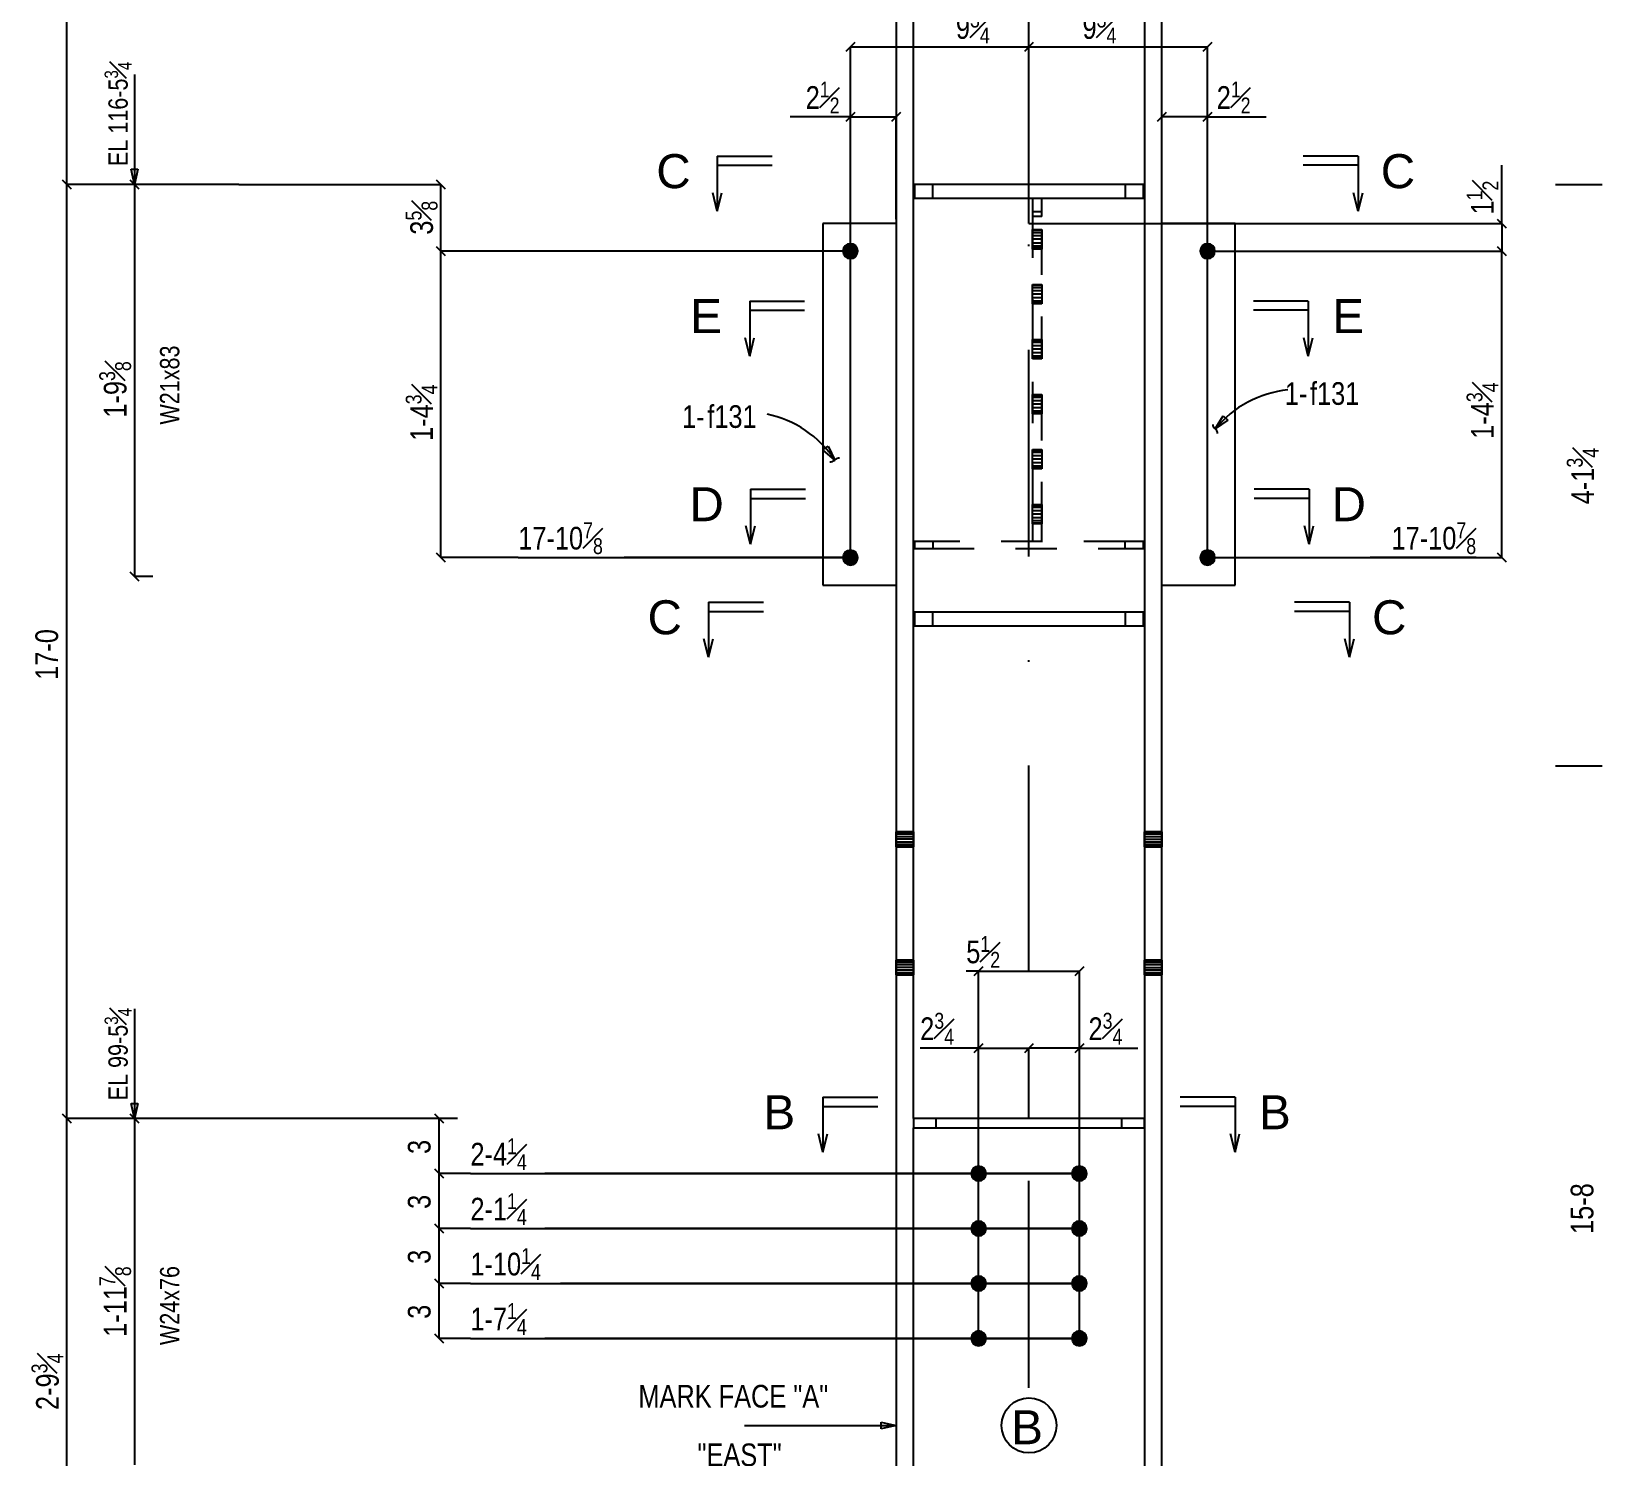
# Model space of a CAD drawing. Extents: x -282 to 52, y -129 to 139.
# Drawn here: x -211.5 to -126.1, y -30.7 to 47.1 of the extents above; entities that cross this region are included whole.
import ezdxf

# ---------------------------------------------------------------- set-up
doc = ezdxf.new("R2010")
doc.units = 0
doc.header["$LTSCALE"] = 112.931405
doc.header["$MEASUREMENT"] = 0
doc.linetypes.add('SDS2_5', pattern=[0.04, 0.02, -0.02])
doc.linetypes.add('SDS2_6', pattern=[0.2, 0.1, -0.05, 0, -0.05])
doc.layers.get('0').update_dxf_attribs({"linetype": 'CONTINUOUS'})
for name, color, linetype in [('OUTLINE', 7, 'CONTINUOUS'), ('SYSTEM_ANNOTATION', 7, 'CONTINUOUS'), ('USER_ANNOTATION', 7, 'CONTINUOUS')]:
    doc.layers.add(name, color=color, linetype=linetype)
doc.styles.add('ARIAL', font='arial.ttf', dxfattribs={"height": 0.2})
doc.styles.add('ARIAL_1', font='arial.ttf', dxfattribs={"width": 0.8, "height": 0.2})

msp = doc.modelspace()

# ---------------------------------------------------------------- hatches: boundary and pattern name
for points in [[(-166.75, 35.51), (-166.905, 35.479), (-167.037, 35.391), (-167.125, 35.259), (-167.156, 35.104), (-167.125, 34.949), (-167.037, 34.817), (-166.905, 34.729), (-166.75, 34.698), (-166.595, 34.729), (-166.463, 34.817), (-166.375, 34.949), (-166.344, 35.104), (-166.375, 35.259), (-166.463, 35.391), (-166.595, 35.479), (-166.75, 35.51)], [(-147.25, 35.51), (-147.405, 35.479), (-147.537, 35.391), (-147.625, 35.259), (-147.656, 35.104), (-147.625, 34.949), (-147.537, 34.817), (-147.405, 34.729), (-147.25, 34.698), (-147.095, 34.729), (-146.963, 34.817), (-146.875, 34.949), (-146.844, 35.104), (-146.875, 35.259), (-146.963, 35.391), (-147.095, 35.479), (-147.25, 35.51)], [(-166.75, 18.783), (-166.905, 18.752), (-167.037, 18.664), (-167.125, 18.532), (-167.156, 18.377), (-167.125, 18.221), (-167.037, 18.089), (-166.905, 18.001), (-166.75, 17.97), (-166.595, 18.001), (-166.463, 18.089), (-166.375, 18.221), (-166.344, 18.377), (-166.375, 18.532), (-166.463, 18.664), (-166.595, 18.752), (-166.75, 18.783)], [(-147.25, 18.783), (-147.405, 18.752), (-147.537, 18.664), (-147.625, 18.532), (-147.656, 18.377), (-147.625, 18.221), (-147.537, 18.089), (-147.405, 18.001), (-147.25, 17.97), (-147.095, 18.001), (-146.963, 18.089), (-146.875, 18.221), (-146.844, 18.377), (-146.875, 18.532), (-146.963, 18.664), (-147.095, 18.752), (-147.25, 18.783)], [(-160.156, -15.25), (-160.125, -15.405), (-160.037, -15.537), (-159.905, -15.625), (-159.75, -15.656), (-159.595, -15.625), (-159.463, -15.537), (-159.375, -15.405), (-159.344, -15.25), (-159.375, -15.095), (-159.463, -14.963), (-159.595, -14.875), (-159.75, -14.844), (-159.905, -14.875), (-160.037, -14.963), (-160.125, -15.095), (-160.156, -15.25)], [(-154.656, -15.25), (-154.625, -15.405), (-154.537, -15.537), (-154.405, -15.625), (-154.25, -15.656), (-154.095, -15.625), (-153.963, -15.537), (-153.875, -15.405), (-153.844, -15.25), (-153.875, -15.095), (-153.963, -14.963), (-154.095, -14.875), (-154.25, -14.844), (-154.405, -14.875), (-154.537, -14.963), (-154.625, -15.095), (-154.656, -15.25)], [(-160.156, -18.25), (-160.125, -18.405), (-160.037, -18.537), (-159.905, -18.625), (-159.75, -18.656), (-159.595, -18.625), (-159.463, -18.537), (-159.375, -18.405), (-159.344, -18.25), (-159.375, -18.095), (-159.463, -17.963), (-159.595, -17.875), (-159.75, -17.844), (-159.905, -17.875), (-160.037, -17.963), (-160.125, -18.095), (-160.156, -18.25)], [(-154.656, -18.25), (-154.625, -18.405), (-154.537, -18.537), (-154.405, -18.625), (-154.25, -18.656), (-154.095, -18.625), (-153.963, -18.537), (-153.875, -18.405), (-153.844, -18.25), (-153.875, -18.095), (-153.963, -17.963), (-154.095, -17.875), (-154.25, -17.844), (-154.405, -17.875), (-154.537, -17.963), (-154.625, -18.095), (-154.656, -18.25)], [(-160.156, -21.25), (-160.125, -21.405), (-160.037, -21.537), (-159.905, -21.625), (-159.75, -21.656), (-159.595, -21.625), (-159.463, -21.537), (-159.375, -21.405), (-159.344, -21.25), (-159.375, -21.095), (-159.463, -20.963), (-159.595, -20.875), (-159.75, -20.844), (-159.905, -20.875), (-160.037, -20.963), (-160.125, -21.095), (-160.156, -21.25)], [(-154.656, -21.25), (-154.625, -21.405), (-154.537, -21.537), (-154.405, -21.625), (-154.25, -21.656), (-154.095, -21.625), (-153.963, -21.537), (-153.875, -21.405), (-153.844, -21.25), (-153.875, -21.095), (-153.963, -20.963), (-154.095, -20.875), (-154.25, -20.844), (-154.405, -20.875), (-154.537, -20.963), (-154.625, -21.095), (-154.656, -21.25)], [(-160.156, -24.25), (-160.125, -24.405), (-160.037, -24.537), (-159.905, -24.625), (-159.75, -24.656), (-159.595, -24.625), (-159.463, -24.537), (-159.375, -24.405), (-159.344, -24.25), (-159.375, -24.095), (-159.463, -23.963), (-159.595, -23.875), (-159.75, -23.844), (-159.905, -23.875), (-160.037, -23.963), (-160.125, -24.095), (-160.156, -24.25)], [(-154.656, -24.25), (-154.625, -24.405), (-154.537, -24.537), (-154.405, -24.625), (-154.25, -24.656), (-154.095, -24.625), (-153.963, -24.537), (-153.875, -24.405), (-153.844, -24.25), (-153.875, -24.095), (-153.963, -23.963), (-154.095, -23.875), (-154.25, -23.844), (-154.405, -23.875), (-154.537, -23.963), (-154.625, -24.095), (-154.656, -24.25)]]:
    msp.add_hatch(color=3).paths.add_polyline_path(points, flags=16)

# ---------------------------------------------------------------- linework, layer by layer
at = {"layer": 'OUTLINE', "color": 2, "linetype": 'CONTINUOUS'}
for p, q in [((-164.25, 98.125), (-164.25, -36.685)), ((-163.31, -12.25), (-163.31, 98.125)), ((-150.69, 98.125), (-150.69, -37.5)), ((-149.75, -36.685), (-149.75, 98.125)), ((-163.25, 38.75), (-163.25, 38)), ((-150.75, 38.75), (-163.25, 38.75)), ((-150.75, 38), (-150.75, 38.75)), ((-163.25, 38), (-150.75, 38)), ((-164.25, 36.604), (-168.25, 36.604)), ((-168.25, 36.604), (-168.25, 16.877)), ((-145.75, 36.604), (-149.75, 36.604)), ((-145.75, 16.877), (-145.75, 36.604)), ((-168.25, 16.877), (-164.25, 16.877)), ((-149.75, 16.877), (-145.75, 16.877)), ((-163.25, 15.4), (-163.25, 14.65)), ((-150.75, 15.4), (-163.25, 15.4)), ((-150.75, 14.65), (-150.75, 15.4)), ((-163.25, 14.65), (-150.75, 14.65)), ((-164.25, 3.406), (-164.255, 3.406)), ((-164.255, 2.594), (-164.25, 2.594)), ((-163.305, 3.406), (-163.31, 3.406)), ((-163.31, 2.594), (-163.305, 2.594)), ((-150.69, 3.406), (-150.695, 3.406)), ((-150.695, 2.594), (-150.69, 2.594)), ((-149.745, 3.406), (-149.75, 3.406)), ((-149.75, 2.594), (-149.745, 2.594)), ((-164.25, -3.594), (-164.255, -3.594)), ((-163.305, -3.594), (-163.31, -3.594)), ((-150.69, -3.594), (-150.695, -3.594)), ((-149.745, -3.594), (-149.75, -3.594)), ((-164.255, -4.406), (-164.25, -4.406)), ((-163.31, -4.406), (-163.305, -4.406)), ((-150.695, -4.406), (-150.69, -4.406)), ((-149.75, -4.406), (-149.745, -4.406)), ((-163.31, -12.25), (-163.31, -12.75)), ((-150.691, -12.25), (-163.31, -12.25)), ((-163.31, -12.75), (-150.691, -12.75)), ((-163.31, -37.5), (-163.31, -12.75)), ((-150.691, -12.75), (-150.691, -12.25))]:
    msp.add_line(p, q, dxfattribs=at)
at = {"layer": 'OUTLINE', "color": 1, "linetype": 'SDS2_5'}
for p, q in [((-162.25, 38), (-162.25, 38.75)), ((-151.75, 38.75), (-151.75, 38)), ((-156.803, 38), (-156.803, 37)), ((-156.303, 37), (-156.303, 38)), ((-156.303, 37.25), (-156.803, 37.25)), ((-156.303, 37), (-156.803, 37)), ((-156.803, 37), (-156.803, 20.25)), ((-156.303, 20.25), (-156.303, 37)), ((-156.808, 36.281), (-156.803, 36.281)), ((-156.808, 36.241), (-156.808, 36.281)), ((-156.808, 36.241), (-156.803, 36.241)), ((-156.808, 36.126), (-156.808, 36.241)), ((-156.808, 36.126), (-156.803, 36.126)), ((-156.808, 35.953), (-156.808, 36.126)), ((-156.808, 35.953), (-156.803, 35.953)), ((-156.808, 35.75), (-156.808, 35.953)), ((-156.803, 36.281), (-156.303, 36.281)), ((-156.803, 36.241), (-156.303, 36.241)), ((-156.803, 36.126), (-156.303, 36.126)), ((-156.803, 35.953), (-156.303, 35.953)), ((-156.303, 36.281), (-156.298, 36.281)), ((-156.303, 36.241), (-156.298, 36.241)), ((-156.303, 36.126), (-156.298, 36.126)), ((-156.303, 35.953), (-156.298, 35.953)), ((-156.298, 36.281), (-156.298, 36.241)), ((-156.298, 36.241), (-156.298, 36.126)), ((-156.298, 36.126), (-156.298, 35.953)), ((-156.298, 35.953), (-156.298, 35.75)), ((-156.803, 35.75), (-156.808, 35.75)), ((-156.808, 35.547), (-156.808, 35.75)), ((-156.803, 35.547), (-156.808, 35.547)), ((-156.808, 35.374), (-156.808, 35.547)), ((-156.803, 35.374), (-156.808, 35.374)), ((-156.808, 35.259), (-156.808, 35.374)), ((-156.803, 35.259), (-156.808, 35.259)), ((-156.808, 35.219), (-156.808, 35.259)), ((-156.803, 35.219), (-156.808, 35.219)), ((-156.303, 35.75), (-156.803, 35.75)), ((-156.303, 35.547), (-156.803, 35.547)), ((-156.303, 35.374), (-156.803, 35.374)), ((-156.303, 35.259), (-156.803, 35.259)), ((-156.303, 35.219), (-156.803, 35.219)), ((-156.298, 35.75), (-156.303, 35.75)), ((-156.298, 35.547), (-156.303, 35.547)), ((-156.298, 35.374), (-156.303, 35.374)), ((-156.298, 35.259), (-156.303, 35.259)), ((-156.298, 35.219), (-156.303, 35.219)), ((-156.298, 35.75), (-156.298, 35.547)), ((-156.298, 35.547), (-156.298, 35.374)), ((-156.298, 35.374), (-156.298, 35.259)), ((-156.298, 35.259), (-156.298, 35.219)), ((-156.808, 33.281), (-156.803, 33.281)), ((-156.808, 33.241), (-156.808, 33.281)), ((-156.808, 33.241), (-156.803, 33.241)), ((-156.808, 33.126), (-156.808, 33.241)), ((-156.808, 33.126), (-156.803, 33.126)), ((-156.808, 32.953), (-156.808, 33.126)), ((-156.808, 32.953), (-156.803, 32.953)), ((-156.808, 32.75), (-156.808, 32.953)), ((-156.803, 32.75), (-156.808, 32.75)), ((-156.808, 32.547), (-156.808, 32.75)), ((-156.803, 32.547), (-156.808, 32.547)), ((-156.808, 32.374), (-156.808, 32.547)), ((-156.803, 33.281), (-156.303, 33.281)), ((-156.803, 33.241), (-156.303, 33.241)), ((-156.803, 33.126), (-156.303, 33.126)), ((-156.803, 32.953), (-156.303, 32.953)), ((-156.303, 32.75), (-156.803, 32.75)), ((-156.303, 32.547), (-156.803, 32.547)), ((-156.303, 33.281), (-156.298, 33.281)), ((-156.303, 33.241), (-156.298, 33.241)), ((-156.303, 33.126), (-156.298, 33.126)), ((-156.303, 32.953), (-156.298, 32.953)), ((-156.298, 32.75), (-156.303, 32.75)), ((-156.298, 32.547), (-156.303, 32.547)), ((-156.298, 33.281), (-156.298, 33.241)), ((-156.298, 33.241), (-156.298, 33.126)), ((-156.298, 33.126), (-156.298, 32.953)), ((-156.298, 32.953), (-156.298, 32.75)), ((-156.298, 32.75), (-156.298, 32.547)), ((-156.298, 32.547), (-156.298, 32.374)), ((-156.803, 32.374), (-156.808, 32.374)), ((-156.808, 32.259), (-156.808, 32.374)), ((-156.803, 32.259), (-156.808, 32.259)), ((-156.808, 32.219), (-156.808, 32.259)), ((-156.803, 32.219), (-156.808, 32.219)), ((-156.303, 32.374), (-156.803, 32.374)), ((-156.303, 32.259), (-156.803, 32.259)), ((-156.303, 32.219), (-156.803, 32.219)), ((-156.298, 32.374), (-156.303, 32.374)), ((-156.298, 32.259), (-156.303, 32.259)), ((-156.298, 32.219), (-156.303, 32.219)), ((-156.298, 32.374), (-156.298, 32.259)), ((-156.298, 32.259), (-156.298, 32.219)), ((-156.808, 30.281), (-156.803, 30.281)), ((-156.808, 30.241), (-156.808, 30.281)), ((-156.808, 30.241), (-156.803, 30.241)), ((-156.808, 30.126), (-156.808, 30.241)), ((-156.808, 30.126), (-156.803, 30.126)), ((-156.808, 29.953), (-156.808, 30.126)), ((-156.808, 29.953), (-156.803, 29.953)), ((-156.808, 29.75), (-156.808, 29.953)), ((-156.803, 30.281), (-156.303, 30.281)), ((-156.803, 30.241), (-156.303, 30.241)), ((-156.803, 30.126), (-156.303, 30.126)), ((-156.803, 29.953), (-156.303, 29.953)), ((-156.303, 30.281), (-156.298, 30.281)), ((-156.303, 30.241), (-156.298, 30.241)), ((-156.303, 30.126), (-156.298, 30.126)), ((-156.303, 29.953), (-156.298, 29.953)), ((-156.298, 30.281), (-156.298, 30.241)), ((-156.298, 30.241), (-156.298, 30.126)), ((-156.298, 30.126), (-156.298, 29.953)), ((-156.298, 29.953), (-156.298, 29.75)), ((-156.803, 29.75), (-156.808, 29.75)), ((-156.808, 29.547), (-156.808, 29.75)), ((-156.803, 29.547), (-156.808, 29.547)), ((-156.808, 29.374), (-156.808, 29.547)), ((-156.803, 29.374), (-156.808, 29.374)), ((-156.808, 29.259), (-156.808, 29.374)), ((-156.803, 29.259), (-156.808, 29.259)), ((-156.808, 29.219), (-156.808, 29.259)), ((-156.803, 29.219), (-156.808, 29.219)), ((-156.303, 29.75), (-156.803, 29.75)), ((-156.303, 29.547), (-156.803, 29.547)), ((-156.303, 29.374), (-156.803, 29.374)), ((-156.303, 29.259), (-156.803, 29.259)), ((-156.303, 29.219), (-156.803, 29.219)), ((-156.298, 29.75), (-156.303, 29.75)), ((-156.298, 29.547), (-156.303, 29.547)), ((-156.298, 29.374), (-156.303, 29.374)), ((-156.298, 29.259), (-156.303, 29.259)), ((-156.298, 29.219), (-156.303, 29.219)), ((-156.298, 29.75), (-156.298, 29.547)), ((-156.298, 29.547), (-156.298, 29.374)), ((-156.298, 29.374), (-156.298, 29.259)), ((-156.298, 29.259), (-156.298, 29.219)), ((-156.808, 27.281), (-156.803, 27.281)), ((-156.808, 27.241), (-156.808, 27.281)), ((-156.808, 27.241), (-156.803, 27.241)), ((-156.808, 27.126), (-156.808, 27.241)), ((-156.808, 27.126), (-156.803, 27.126)), ((-156.808, 26.953), (-156.808, 27.126)), ((-156.808, 26.953), (-156.803, 26.953)), ((-156.808, 26.75), (-156.808, 26.953)), ((-156.803, 26.75), (-156.808, 26.75)), ((-156.808, 26.547), (-156.808, 26.75)), ((-156.803, 26.547), (-156.808, 26.547)), ((-156.808, 26.374), (-156.808, 26.547)), ((-156.803, 27.281), (-156.303, 27.281)), ((-156.803, 27.241), (-156.303, 27.241)), ((-156.803, 27.126), (-156.303, 27.126)), ((-156.803, 26.953), (-156.303, 26.953)), ((-156.303, 26.75), (-156.803, 26.75)), ((-156.303, 26.547), (-156.803, 26.547)), ((-156.303, 27.281), (-156.298, 27.281)), ((-156.303, 27.241), (-156.298, 27.241)), ((-156.303, 27.126), (-156.298, 27.126)), ((-156.303, 26.953), (-156.298, 26.953)), ((-156.298, 26.75), (-156.303, 26.75)), ((-156.298, 26.547), (-156.303, 26.547)), ((-156.298, 27.281), (-156.298, 27.241)), ((-156.298, 27.241), (-156.298, 27.126)), ((-156.298, 27.126), (-156.298, 26.953)), ((-156.298, 26.953), (-156.298, 26.75)), ((-156.298, 26.75), (-156.298, 26.547)), ((-156.298, 26.547), (-156.298, 26.374)), ((-156.803, 26.374), (-156.808, 26.374)), ((-156.808, 26.259), (-156.808, 26.374)), ((-156.803, 26.259), (-156.808, 26.259)), ((-156.808, 26.219), (-156.808, 26.259)), ((-156.803, 26.219), (-156.808, 26.219)), ((-156.303, 26.374), (-156.803, 26.374)), ((-156.303, 26.259), (-156.803, 26.259)), ((-156.303, 26.219), (-156.803, 26.219)), ((-156.298, 26.374), (-156.303, 26.374)), ((-156.298, 26.259), (-156.303, 26.259)), ((-156.298, 26.219), (-156.303, 26.219)), ((-156.298, 26.374), (-156.298, 26.259)), ((-156.298, 26.259), (-156.298, 26.219)), ((-156.808, 24.281), (-156.803, 24.281)), ((-156.808, 24.241), (-156.808, 24.281)), ((-156.808, 24.241), (-156.803, 24.241)), ((-156.808, 24.126), (-156.808, 24.241)), ((-156.808, 24.126), (-156.803, 24.126)), ((-156.808, 23.953), (-156.808, 24.126)), ((-156.808, 23.953), (-156.803, 23.953)), ((-156.808, 23.75), (-156.808, 23.953)), ((-156.803, 24.281), (-156.303, 24.281)), ((-156.803, 24.241), (-156.303, 24.241)), ((-156.803, 24.126), (-156.303, 24.126)), ((-156.803, 23.953), (-156.303, 23.953)), ((-156.303, 24.281), (-156.298, 24.281)), ((-156.303, 24.241), (-156.298, 24.241)), ((-156.303, 24.126), (-156.298, 24.126)), ((-156.303, 23.953), (-156.298, 23.953)), ((-156.298, 24.281), (-156.298, 24.241)), ((-156.298, 24.241), (-156.298, 24.126)), ((-156.298, 24.126), (-156.298, 23.953)), ((-156.298, 23.953), (-156.298, 23.75)), ((-156.803, 23.75), (-156.808, 23.75)), ((-156.808, 23.547), (-156.808, 23.75)), ((-156.803, 23.547), (-156.808, 23.547)), ((-156.808, 23.374), (-156.808, 23.547)), ((-156.803, 23.374), (-156.808, 23.374)), ((-156.808, 23.259), (-156.808, 23.374)), ((-156.803, 23.259), (-156.808, 23.259)), ((-156.808, 23.219), (-156.808, 23.259)), ((-156.803, 23.219), (-156.808, 23.219)), ((-156.303, 23.75), (-156.803, 23.75)), ((-156.303, 23.547), (-156.803, 23.547)), ((-156.303, 23.374), (-156.803, 23.374)), ((-156.303, 23.259), (-156.803, 23.259)), ((-156.303, 23.219), (-156.803, 23.219)), ((-156.298, 23.75), (-156.303, 23.75)), ((-156.298, 23.547), (-156.303, 23.547)), ((-156.298, 23.374), (-156.303, 23.374)), ((-156.298, 23.259), (-156.303, 23.259)), ((-156.298, 23.219), (-156.303, 23.219)), ((-156.298, 23.75), (-156.298, 23.547)), ((-156.298, 23.547), (-156.298, 23.374)), ((-156.298, 23.374), (-156.298, 23.259)), ((-156.298, 23.259), (-156.298, 23.219)), ((-156.808, 21.281), (-156.803, 21.281)), ((-156.808, 21.241), (-156.808, 21.281)), ((-156.808, 21.241), (-156.803, 21.241)), ((-156.808, 21.126), (-156.808, 21.241)), ((-156.808, 21.126), (-156.803, 21.126)), ((-156.808, 20.953), (-156.808, 21.126)), ((-156.808, 20.953), (-156.803, 20.953)), ((-156.808, 20.75), (-156.808, 20.953)), ((-156.803, 20.75), (-156.808, 20.75)), ((-156.808, 20.547), (-156.808, 20.75)), ((-156.803, 20.547), (-156.808, 20.547)), ((-156.808, 20.374), (-156.808, 20.547)), ((-156.803, 21.281), (-156.303, 21.281)), ((-156.803, 21.241), (-156.303, 21.241)), ((-156.803, 21.126), (-156.303, 21.126)), ((-156.803, 20.953), (-156.303, 20.953)), ((-156.303, 20.75), (-156.803, 20.75)), ((-156.303, 20.547), (-156.803, 20.547)), ((-156.303, 21.281), (-156.298, 21.281)), ((-156.303, 21.241), (-156.298, 21.241)), ((-156.303, 21.126), (-156.298, 21.126)), ((-156.303, 20.953), (-156.298, 20.953)), ((-156.298, 20.75), (-156.303, 20.75)), ((-156.298, 20.547), (-156.303, 20.547)), ((-156.298, 21.281), (-156.298, 21.241)), ((-156.298, 21.241), (-156.298, 21.126)), ((-156.298, 21.126), (-156.298, 20.953)), ((-156.298, 20.953), (-156.298, 20.75)), ((-156.298, 20.75), (-156.298, 20.547)), ((-156.298, 20.547), (-156.298, 20.374)), ((-156.803, 20.374), (-156.808, 20.374)), ((-156.808, 20.259), (-156.808, 20.374)), ((-156.803, 20.259), (-156.808, 20.259)), ((-156.808, 20.219), (-156.808, 20.259)), ((-156.803, 20.219), (-156.808, 20.219)), ((-156.303, 20.374), (-156.803, 20.374)), ((-156.303, 20.259), (-156.803, 20.259)), ((-156.803, 20.25), (-156.303, 20.25)), ((-156.803, 20.25), (-156.803, 19.25)), ((-156.303, 20.219), (-156.803, 20.219)), ((-156.298, 20.374), (-156.303, 20.374)), ((-156.298, 20.259), (-156.303, 20.259)), ((-156.303, 19.25), (-156.303, 20.25)), ((-156.298, 20.219), (-156.303, 20.219)), ((-156.298, 20.374), (-156.298, 20.259)), ((-156.298, 20.259), (-156.298, 20.219)), ((-162.25, 19.25), (-163.25, 19.25)), ((-163.25, 19.25), (-163.25, 18.875)), ((-163.25, 18.875), (-162.25, 18.875)), ((-151.75, 19.25), (-162.25, 19.25)), ((-162.25, 19.25), (-162.25, 18.875)), ((-162.25, 18.875), (-151.75, 18.875)), ((-151.75, 18.875), (-151.75, 19.25)), ((-150.75, 19.25), (-151.75, 19.25)), ((-151.75, 18.875), (-150.75, 18.875)), ((-150.75, 18.875), (-150.75, 19.25)), ((-162.25, 14.65), (-162.25, 15.4)), ((-151.75, 15.4), (-151.75, 14.65)), ((-164.255, 3.375), (-164.255, 3.406)), ((-164.255, 3.287), (-164.255, 3.375)), ((-164.255, 3.375), (-164.25, 3.375)), ((-164.255, 3.155), (-164.255, 3.287)), ((-164.255, 3.287), (-164.25, 3.287)), ((-164.255, 3), (-164.255, 3.155)), ((-164.255, 3.155), (-164.25, 3.155)), ((-164.25, 3), (-164.255, 3)), ((-164.255, 2.845), (-164.255, 3)), ((-164.255, 2.713), (-164.255, 2.845)), ((-164.25, 2.845), (-164.255, 2.845)), ((-164.255, 2.625), (-164.255, 2.713)), ((-164.25, 2.713), (-164.255, 2.713)), ((-164.255, 2.594), (-164.255, 2.625)), ((-164.25, 2.625), (-164.255, 2.625)), ((-163.31, 3.406), (-164.25, 3.406)), ((-164.25, 3.375), (-163.31, 3.375)), ((-164.25, 3.287), (-163.31, 3.287)), ((-164.25, 3.155), (-163.31, 3.155)), ((-163.31, 3), (-164.25, 3)), ((-163.31, 2.845), (-164.25, 2.845)), ((-163.31, 2.713), (-164.25, 2.713)), ((-163.31, 2.625), (-164.25, 2.625)), ((-164.25, 2.594), (-163.31, 2.594)), ((-163.31, 3.375), (-163.305, 3.375)), ((-163.31, 3.287), (-163.305, 3.287)), ((-163.31, 3.155), (-163.305, 3.155)), ((-163.305, 3), (-163.31, 3)), ((-163.305, 2.845), (-163.31, 2.845)), ((-163.305, 2.713), (-163.31, 2.713)), ((-163.305, 2.625), (-163.31, 2.625)), ((-163.305, 3.406), (-163.305, 3.375)), ((-163.305, 3.375), (-163.305, 3.287)), ((-163.305, 3.287), (-163.305, 3.155)), ((-163.305, 3.155), (-163.305, 3)), ((-163.305, 3), (-163.305, 2.845)), ((-163.305, 2.845), (-163.305, 2.713)), ((-163.305, 2.713), (-163.305, 2.625)), ((-163.305, 2.625), (-163.305, 2.594)), ((-150.695, 3.375), (-150.695, 3.406)), ((-150.695, 3.375), (-150.69, 3.375)), ((-150.695, 3.287), (-150.695, 3.375)), ((-150.695, 3.287), (-150.69, 3.287)), ((-150.695, 3.155), (-150.695, 3.287)), ((-150.695, 3.155), (-150.69, 3.155)), ((-150.695, 3), (-150.695, 3.155)), ((-150.695, 3), (-150.69, 3)), ((-150.695, 2.845), (-150.695, 3)), ((-150.69, 2.845), (-150.695, 2.845)), ((-150.695, 2.713), (-150.695, 2.845)), ((-150.69, 2.713), (-150.695, 2.713)), ((-150.695, 2.625), (-150.695, 2.713)), ((-150.69, 2.625), (-150.695, 2.625)), ((-150.695, 2.594), (-150.695, 2.625)), ((-149.75, 3.406), (-150.69, 3.406)), ((-150.69, 3.375), (-149.75, 3.375)), ((-150.69, 3.287), (-149.75, 3.287)), ((-150.69, 3.155), (-149.75, 3.155)), ((-150.69, 3), (-149.75, 3)), ((-149.75, 2.845), (-150.69, 2.845)), ((-149.75, 2.713), (-150.69, 2.713)), ((-149.75, 2.625), (-150.69, 2.625)), ((-150.69, 2.594), (-149.75, 2.594)), ((-149.75, 3.375), (-149.745, 3.375)), ((-149.75, 3.287), (-149.745, 3.287)), ((-149.75, 3.155), (-149.745, 3.155)), ((-149.75, 3), (-149.745, 3)), ((-149.745, 2.845), (-149.75, 2.845)), ((-149.745, 2.713), (-149.75, 2.713)), ((-149.745, 2.625), (-149.75, 2.625)), ((-149.745, 3.406), (-149.745, 3.375)), ((-149.745, 3.375), (-149.745, 3.287)), ((-149.745, 3.287), (-149.745, 3.155)), ((-149.745, 3.155), (-149.745, 3)), ((-149.745, 3), (-149.745, 2.845)), ((-149.745, 2.845), (-149.745, 2.713)), ((-149.745, 2.713), (-149.745, 2.625)), ((-149.745, 2.625), (-149.745, 2.594)), ((-164.255, -3.625), (-164.255, -3.594)), ((-164.255, -3.713), (-164.255, -3.625)), ((-164.255, -3.625), (-164.25, -3.625)), ((-164.255, -3.845), (-164.255, -3.713)), ((-164.255, -3.713), (-164.25, -3.713)), ((-164.255, -4), (-164.255, -3.845)), ((-164.255, -3.845), (-164.25, -3.845)), ((-164.25, -4), (-164.255, -4)), ((-164.255, -4.155), (-164.255, -4)), ((-164.255, -4.287), (-164.255, -4.155)), ((-164.25, -4.155), (-164.255, -4.155)), ((-163.31, -3.594), (-164.25, -3.594)), ((-164.25, -3.625), (-163.31, -3.625)), ((-164.25, -3.713), (-163.31, -3.713)), ((-164.25, -3.845), (-163.31, -3.845)), ((-163.31, -4), (-164.25, -4)), ((-163.31, -4.155), (-164.25, -4.155)), ((-163.31, -3.625), (-163.305, -3.625)), ((-163.31, -3.713), (-163.305, -3.713)), ((-163.31, -3.845), (-163.305, -3.845)), ((-163.305, -4), (-163.31, -4)), ((-163.305, -4.155), (-163.31, -4.155)), ((-163.305, -3.594), (-163.305, -3.625)), ((-163.305, -3.625), (-163.305, -3.713)), ((-163.305, -3.713), (-163.305, -3.845)), ((-163.305, -3.845), (-163.305, -4)), ((-163.305, -4), (-163.305, -4.155)), ((-163.305, -4.155), (-163.305, -4.287)), ((-150.695, -3.625), (-150.695, -3.594)), ((-150.695, -3.625), (-150.69, -3.625)), ((-150.695, -3.713), (-150.695, -3.625)), ((-150.695, -3.713), (-150.69, -3.713)), ((-150.695, -3.845), (-150.695, -3.713)), ((-150.695, -3.845), (-150.69, -3.845)), ((-150.695, -4), (-150.695, -3.845)), ((-150.695, -4), (-150.69, -4)), ((-150.695, -4.155), (-150.695, -4)), ((-150.69, -4.155), (-150.695, -4.155)), ((-150.695, -4.287), (-150.695, -4.155)), ((-149.75, -3.594), (-150.69, -3.594)), ((-150.69, -3.625), (-149.75, -3.625)), ((-150.69, -3.713), (-149.75, -3.713)), ((-150.69, -3.845), (-149.75, -3.845)), ((-150.69, -4), (-149.75, -4)), ((-149.75, -4.155), (-150.69, -4.155)), ((-149.75, -3.625), (-149.745, -3.625)), ((-149.75, -3.713), (-149.745, -3.713)), ((-149.75, -3.845), (-149.745, -3.845)), ((-149.75, -4), (-149.745, -4)), ((-149.745, -4.155), (-149.75, -4.155)), ((-149.745, -3.594), (-149.745, -3.625)), ((-149.745, -3.625), (-149.745, -3.713)), ((-149.745, -3.713), (-149.745, -3.845)), ((-149.745, -3.845), (-149.745, -4)), ((-149.745, -4), (-149.745, -4.155)), ((-149.745, -4.155), (-149.745, -4.287)), ((-164.255, -4.375), (-164.255, -4.287)), ((-164.25, -4.287), (-164.255, -4.287)), ((-164.255, -4.406), (-164.255, -4.375)), ((-164.25, -4.375), (-164.255, -4.375)), ((-163.31, -4.287), (-164.25, -4.287)), ((-163.31, -4.375), (-164.25, -4.375)), ((-164.25, -4.406), (-163.31, -4.406)), ((-163.305, -4.287), (-163.31, -4.287)), ((-163.305, -4.375), (-163.31, -4.375)), ((-163.305, -4.287), (-163.305, -4.375)), ((-163.305, -4.375), (-163.305, -4.406)), ((-150.69, -4.287), (-150.695, -4.287)), ((-150.695, -4.375), (-150.695, -4.287)), ((-150.69, -4.375), (-150.695, -4.375)), ((-150.695, -4.406), (-150.695, -4.375)), ((-149.75, -4.287), (-150.69, -4.287)), ((-149.75, -4.375), (-150.69, -4.375)), ((-150.69, -4.406), (-149.75, -4.406)), ((-149.745, -4.287), (-149.75, -4.287)), ((-149.745, -4.375), (-149.75, -4.375)), ((-149.745, -4.287), (-149.745, -4.375)), ((-149.745, -4.375), (-149.745, -4.406)), ((-162.06, -12.75), (-162.06, -12.25)), ((-151.941, -12.25), (-151.941, -12.75))]:
    msp.add_line(p, q, dxfattribs=at)
at = {"layer": 'OUTLINE', "color": 1, "linetype": 'CONTINUOUS'}
for points in [[(-166.75, 35.51), (-166.905, 35.479), (-167.037, 35.391), (-167.125, 35.259), (-167.156, 35.104), (-167.125, 34.949), (-167.037, 34.817), (-166.905, 34.729), (-166.75, 34.698), (-166.595, 34.729), (-166.463, 34.817), (-166.375, 34.949), (-166.344, 35.104), (-166.375, 35.259), (-166.463, 35.391), (-166.595, 35.479), (-166.75, 35.51)], [(-147.25, 35.51), (-147.405, 35.479), (-147.537, 35.391), (-147.625, 35.259), (-147.656, 35.104), (-147.625, 34.949), (-147.537, 34.817), (-147.405, 34.729), (-147.25, 34.698), (-147.095, 34.729), (-146.963, 34.817), (-146.875, 34.949), (-146.844, 35.104), (-146.875, 35.259), (-146.963, 35.391), (-147.095, 35.479), (-147.25, 35.51)], [(-166.75, 18.783), (-166.905, 18.752), (-167.037, 18.664), (-167.125, 18.532), (-167.156, 18.377), (-167.125, 18.221), (-167.037, 18.089), (-166.905, 18.001), (-166.75, 17.97), (-166.595, 18.001), (-166.463, 18.089), (-166.375, 18.221), (-166.344, 18.377), (-166.375, 18.532), (-166.463, 18.664), (-166.595, 18.752), (-166.75, 18.783)], [(-147.25, 18.783), (-147.405, 18.752), (-147.537, 18.664), (-147.625, 18.532), (-147.656, 18.377), (-147.625, 18.221), (-147.537, 18.089), (-147.405, 18.001), (-147.25, 17.97), (-147.095, 18.001), (-146.963, 18.089), (-146.875, 18.221), (-146.844, 18.377), (-146.875, 18.532), (-146.963, 18.664), (-147.095, 18.752), (-147.25, 18.783)], [(-160.156, -15.25), (-160.125, -15.405), (-160.037, -15.537), (-159.905, -15.625), (-159.75, -15.656), (-159.595, -15.625), (-159.463, -15.537), (-159.375, -15.405), (-159.344, -15.25), (-159.375, -15.095), (-159.463, -14.963), (-159.595, -14.875), (-159.75, -14.844), (-159.905, -14.875), (-160.037, -14.963), (-160.125, -15.095), (-160.156, -15.25)], [(-154.656, -15.25), (-154.625, -15.405), (-154.537, -15.537), (-154.405, -15.625), (-154.25, -15.656), (-154.095, -15.625), (-153.963, -15.537), (-153.875, -15.405), (-153.844, -15.25), (-153.875, -15.095), (-153.963, -14.963), (-154.095, -14.875), (-154.25, -14.844), (-154.405, -14.875), (-154.537, -14.963), (-154.625, -15.095), (-154.656, -15.25)], [(-160.156, -18.25), (-160.125, -18.405), (-160.037, -18.537), (-159.905, -18.625), (-159.75, -18.656), (-159.595, -18.625), (-159.463, -18.537), (-159.375, -18.405), (-159.344, -18.25), (-159.375, -18.095), (-159.463, -17.963), (-159.595, -17.875), (-159.75, -17.844), (-159.905, -17.875), (-160.037, -17.963), (-160.125, -18.095), (-160.156, -18.25)], [(-154.656, -18.25), (-154.625, -18.405), (-154.537, -18.537), (-154.405, -18.625), (-154.25, -18.656), (-154.095, -18.625), (-153.963, -18.537), (-153.875, -18.405), (-153.844, -18.25), (-153.875, -18.095), (-153.963, -17.963), (-154.095, -17.875), (-154.25, -17.844), (-154.405, -17.875), (-154.537, -17.963), (-154.625, -18.095), (-154.656, -18.25)], [(-160.156, -21.25), (-160.125, -21.405), (-160.037, -21.537), (-159.905, -21.625), (-159.75, -21.656), (-159.595, -21.625), (-159.463, -21.537), (-159.375, -21.405), (-159.344, -21.25), (-159.375, -21.095), (-159.463, -20.963), (-159.595, -20.875), (-159.75, -20.844), (-159.905, -20.875), (-160.037, -20.963), (-160.125, -21.095), (-160.156, -21.25)], [(-154.656, -21.25), (-154.625, -21.405), (-154.537, -21.537), (-154.405, -21.625), (-154.25, -21.656), (-154.095, -21.625), (-153.963, -21.537), (-153.875, -21.405), (-153.844, -21.25), (-153.875, -21.095), (-153.963, -20.963), (-154.095, -20.875), (-154.25, -20.844), (-154.405, -20.875), (-154.537, -20.963), (-154.625, -21.095), (-154.656, -21.25)], [(-160.156, -24.25), (-160.125, -24.405), (-160.037, -24.537), (-159.905, -24.625), (-159.75, -24.656), (-159.595, -24.625), (-159.463, -24.537), (-159.375, -24.405), (-159.344, -24.25), (-159.375, -24.095), (-159.463, -23.963), (-159.595, -23.875), (-159.75, -23.844), (-159.905, -23.875), (-160.037, -23.963), (-160.125, -24.095), (-160.156, -24.25)], [(-154.656, -24.25), (-154.625, -24.405), (-154.537, -24.537), (-154.405, -24.625), (-154.25, -24.656), (-154.095, -24.625), (-153.963, -24.537), (-153.875, -24.405), (-153.844, -24.25), (-153.875, -24.095), (-153.963, -23.963), (-154.095, -23.875), (-154.25, -23.844), (-154.405, -23.875), (-154.537, -23.963), (-154.625, -24.095), (-154.656, -24.25)]]:
    msp.add_lwpolyline(points, close=True, dxfattribs=at)
at = {"layer": 'SYSTEM_ANNOTATION', "color": 1, "linetype": 'CONTINUOUS'}
for p, q in [((-209.539, 38.75), (-209.539, 98.75)), ((-205.839, 44.75), (-205.839, 38.75)), ((-205.839, 38.75), (-206.016, 39.577)), ((-206.016, 39.577), (-205.661, 39.577)), ((-205.661, 39.577), (-205.839, 38.75)), ((-209.302, 38.514), (-209.775, 38.986)), ((-209.775, 38.986), (-209.539, 38.75)), ((-209.302, 38.514), (-209.775, 38.986)), ((-209.775, 38.986), (-209.539, 38.75)), ((-209.539, -12.25), (-209.539, 38.75)), ((-209.539, 38.75), (-209.302, 38.514)), ((-200.139, 38.75), (-209.539, 38.75)), ((-209.539, 38.75), (-209.539, 38.75)), ((-209.539, 38.75), (-209.302, 38.514)), ((-205.839, 38.75), (-206.075, 38.986)), ((-206.075, 38.986), (-205.602, 38.514)), ((-205.839, 38.75), (-205.839, 38.75)), ((-205.602, 38.514), (-205.839, 38.75)), ((-205.839, 38.75), (-205.839, 17.35)), ((-205.839, 38.75), (-205.839, 38.75)), ((-128.261, 38.75), (-125.709, 38.75)), ((-205.839, 17.35), (-206.075, 17.586)), ((-206.075, 17.586), (-205.602, 17.114)), ((-205.602, 17.114), (-205.839, 17.35)), ((-204.839, 17.35), (-205.839, 17.35)), ((-128.261, 7), (-125.709, 7)), ((-159.75, -4.206), (-160.427, -4.206)), ((-159.986, -4.442), (-159.514, -3.97)), ((-159.75, -4.206), (-159.986, -4.442)), ((-159.514, -3.97), (-159.75, -4.206)), ((-159.75, -24.25), (-159.75, -4.206)), ((-159.75, -4.206), (-154.25, -4.206)), ((-154.486, -4.442), (-154.014, -3.97)), ((-154.25, -4.206), (-154.486, -4.442)), ((-154.014, -3.97), (-154.25, -4.206)), ((-154.25, -24.25), (-154.25, -4.206)), ((-205.839, -6.25), (-205.839, -12.25)), ((-159.75, -8.4), (-162.941, -8.4)), ((-159.986, -8.636), (-159.514, -8.164)), ((-159.75, -8.4), (-159.986, -8.636)), ((-159.514, -8.164), (-159.75, -8.4)), ((-159.75, -24.25), (-159.75, -8.4)), ((-159.75, -8.4), (-157, -8.4)), ((-157.236, -8.636), (-156.764, -8.164)), ((-156.764, -8.164), (-157.236, -8.636)), ((-157, -8.4), (-157.236, -8.636)), ((-157.236, -8.636), (-157, -8.4)), ((-156.764, -8.164), (-157, -8.4)), ((-157, -8.4), (-156.764, -8.164)), ((-157, -12.25), (-157, -8.4)), ((-154.25, -8.4), (-157, -8.4)), ((-157, -12.25), (-157, -8.4)), ((-154.014, -8.164), (-154.486, -8.636)), ((-154.486, -8.636), (-154.25, -8.4)), ((-154.25, -8.4), (-154.014, -8.164)), ((-154.25, -24.25), (-154.25, -8.4)), ((-154.25, -8.4), (-151.059, -8.4)), ((-205.839, -12.25), (-206.016, -11.423)), ((-206.016, -11.423), (-205.661, -11.423)), ((-205.661, -11.423), (-205.839, -12.25)), ((-209.302, -12.486), (-209.775, -12.014)), ((-209.775, -12.014), (-209.539, -12.25)), ((-209.302, -12.486), (-209.775, -12.014)), ((-209.775, -12.014), (-209.539, -12.25)), ((-209.539, -40), (-209.539, -12.25)), ((-209.539, -12.25), (-209.302, -12.486)), ((-189.2, -12.25), (-209.539, -12.25)), ((-209.539, -12.25), (-209.539, -12.25)), ((-209.539, -12.25), (-209.302, -12.486)), ((-205.839, -12.25), (-206.075, -12.014)), ((-206.075, -12.014), (-205.602, -12.486)), ((-205.839, -12.25), (-205.839, -12.25)), ((-205.602, -12.486), (-205.839, -12.25)), ((-205.839, -12.25), (-205.839, -31.15)), ((-205.839, -12.25), (-205.839, -12.25)), ((-188.964, -12.486), (-189.436, -12.014)), ((-189.436, -12.014), (-189.2, -12.25)), ((-189.2, -15.25), (-189.2, -12.25)), ((-189.2, -12.25), (-188.964, -12.486)), ((-188.2, -12.25), (-189.2, -12.25)), ((-188.964, -15.486), (-189.436, -15.014)), ((-189.436, -15.014), (-189.2, -15.25)), ((-188.964, -15.486), (-189.436, -15.014)), ((-189.436, -15.014), (-189.2, -15.25)), ((-189.2, -18.25), (-189.2, -15.25)), ((-189.2, -15.25), (-188.964, -15.486)), ((-187.5, -15.25), (-189.2, -15.25)), ((-187.5, -15.25), (-189.2, -15.25)), ((-189.2, -15.25), (-188.964, -15.486)), ((-187.5, -15.25), (-187.5, -15.25)), ((-187.5, -15.25), (-183.433, -15.25)), ((-154.25, -15.25), (-183.433, -15.25)), ((-154.25, -15.25), (-183.433, -15.25)), ((-183.433, -15.25), (-154.25, -15.25)), ((-188.964, -18.486), (-189.436, -18.014)), ((-189.436, -18.014), (-189.2, -18.25)), ((-188.964, -18.486), (-189.436, -18.014)), ((-189.436, -18.014), (-189.2, -18.25)), ((-189.2, -21.25), (-189.2, -18.25)), ((-189.2, -18.25), (-188.964, -18.486)), ((-187.5, -18.25), (-189.2, -18.25)), ((-187.5, -18.25), (-189.2, -18.25)), ((-189.2, -18.25), (-188.964, -18.486)), ((-187.5, -18.25), (-187.5, -18.25)), ((-187.5, -18.25), (-183.433, -18.25)), ((-154.25, -18.25), (-183.433, -18.25)), ((-154.25, -18.25), (-183.433, -18.25)), ((-183.433, -18.25), (-154.25, -18.25)), ((-188.964, -21.486), (-189.436, -21.014)), ((-189.436, -21.014), (-189.2, -21.25)), ((-188.964, -21.486), (-189.436, -21.014)), ((-189.436, -21.014), (-189.2, -21.25)), ((-189.2, -24.25), (-189.2, -21.25)), ((-189.2, -21.25), (-188.964, -21.486)), ((-187.5, -21.25), (-189.2, -21.25)), ((-187.5, -21.25), (-189.2, -21.25)), ((-189.2, -21.25), (-188.964, -21.486)), ((-187.5, -21.25), (-187.5, -21.25)), ((-187.5, -21.25), (-182.572, -21.25)), ((-154.25, -21.25), (-182.572, -21.25)), ((-154.25, -21.25), (-182.572, -21.25)), ((-182.572, -21.25), (-154.25, -21.25)), ((-188.964, -24.486), (-189.436, -24.014)), ((-189.436, -24.014), (-189.2, -24.25)), ((-187.5, -24.25), (-189.2, -24.25)), ((-189.2, -24.25), (-188.964, -24.486)), ((-187.5, -24.25), (-187.5, -24.25)), ((-187.5, -24.25), (-183.433, -24.25)), ((-154.25, -24.25), (-183.433, -24.25)), ((-183.433, -24.25), (-154.25, -24.25)), ((-172.53, -29), (-164.25, -29)), ((-165.077, -29.177), (-165.077, -28.823)), ((-165.077, -28.823), (-164.25, -29)), ((-164.25, -29), (-165.077, -29.177)), ((-164.25, -29), (-164.25, -29))]:
    msp.add_line(p, q, dxfattribs=at)
at = {"layer": 'SYSTEM_ANNOTATION', "color": 1, "linetype": 'SDS2_6'}
msp.add_line((-157, -26.946), (-157, 97.537), dxfattribs=at)
at = {"layer": 'SYSTEM_ANNOTATION', "color": 3, "linetype": 'CONTINUOUS'}
for p, q in [((-168.25, -11.087), (-165.25, -11.087)), ((-168.25, -11.087), (-168.25, -14.087)), ((-145.75, -11.087), (-148.75, -11.087)), ((-145.75, -11.087), (-145.75, -14.087)), ((-168.25, -11.587), (-165.25, -11.587)), ((-145.75, -11.587), (-148.75, -11.587)), ((-168.25, -14.087), (-168.5, -13.087)), ((-168.25, -14.087), (-168, -13.087)), ((-145.75, -14.087), (-146, -13.087)), ((-145.75, -14.087), (-145.5, -13.087))]:
    msp.add_line(p, q, dxfattribs=at)
msp.add_circle((-157, -29), 1.5, dxfattribs=at)
at = {"layer": 'USER_ANNOTATION', "color": 1, "linetype": 'CONTINUOUS'}
for p, q in [((-166.986, 46.019), (-166.514, 46.491)), ((-166.75, 46.255), (-166.986, 46.019)), ((-166.514, 46.491), (-166.75, 46.255)), ((-166.75, 18.377), (-166.75, 46.255)), ((-166.75, 46.255), (-157, 46.255)), ((-157.236, 46.019), (-156.764, 46.491)), ((-157.236, 46.019), (-156.764, 46.491)), ((-157, 46.255), (-157.236, 46.019)), ((-157, 46.255), (-157.236, 46.019)), ((-156.764, 46.491), (-157, 46.255)), ((-156.764, 46.491), (-157, 46.255)), ((-157, 36.604), (-157, 46.255)), ((-157, 36.604), (-157, 46.255)), ((-157, 46.255), (-147.25, 46.255)), ((-147.486, 46.019), (-147.014, 46.491)), ((-147.25, 46.255), (-147.486, 46.019)), ((-147.014, 46.491), (-147.25, 46.255)), ((-147.25, 18.377), (-147.25, 46.255)), ((-166.75, 42.433), (-170.036, 42.433)), ((-166.986, 42.197), (-166.514, 42.67)), ((-166.75, 42.433), (-166.986, 42.197)), ((-166.514, 42.67), (-166.75, 42.433)), ((-166.75, 18.377), (-166.75, 42.433)), ((-166.75, 42.433), (-164.25, 42.433)), ((-164.486, 42.197), (-164.014, 42.67)), ((-164.25, 42.433), (-164.486, 42.197)), ((-164.014, 42.67), (-164.25, 42.433)), ((-164.25, 36.854), (-164.25, 42.433)), ((-149.514, 42.67), (-149.986, 42.197)), ((-149.986, 42.197), (-149.75, 42.433)), ((-149.75, 42.433), (-149.514, 42.67)), ((-147.25, 42.433), (-149.75, 42.433)), ((-149.75, 36.854), (-149.75, 42.433)), ((-147.014, 42.67), (-147.486, 42.197)), ((-147.486, 42.197), (-147.25, 42.433)), ((-147.25, 42.433), (-147.014, 42.67)), ((-147.25, 18.377), (-147.25, 42.433)), ((-147.25, 42.433), (-144.059, 42.433)), ((-131.183, 36.604), (-131.183, 39.795)), ((-200.139, 38.75), (-189.106, 38.75)), ((-188.87, 38.514), (-189.343, 38.986)), ((-189.343, 38.986), (-189.106, 38.75)), ((-189.106, 35.104), (-189.106, 38.75)), ((-189.106, 38.75), (-188.87, 38.514)), ((-131.183, 36.604), (-131.419, 36.84)), ((-131.419, 36.84), (-130.946, 36.368)), ((-157, 36.604), (-131.183, 36.604)), ((-130.946, 36.368), (-131.183, 36.604)), ((-131.183, 36.604), (-131.183, 35.104)), ((-188.87, 34.868), (-189.343, 35.34)), ((-189.343, 35.34), (-189.106, 35.104)), ((-188.87, 34.868), (-189.343, 35.34)), ((-189.343, 35.34), (-189.106, 35.104)), ((-166.75, 35.104), (-189.106, 35.104)), ((-189.106, 35.104), (-188.87, 34.868)), ((-189.106, 18.377), (-189.106, 35.104)), ((-189.106, 35.104), (-188.87, 34.868)), ((-166.75, 35.104), (-189.106, 35.104)), ((-147.25, 35.104), (-131.183, 35.104)), ((-147.25, 35.104), (-131.183, 35.104)), ((-131.183, 35.104), (-131.419, 35.34)), ((-131.419, 35.34), (-130.946, 34.868)), ((-130.946, 34.868), (-131.419, 35.34)), ((-131.419, 35.34), (-131.183, 35.104)), ((-131.183, 35.104), (-131.183, 35.104)), ((-130.946, 34.868), (-131.183, 35.104)), ((-131.183, 18.377), (-131.183, 35.104)), ((-131.183, 35.104), (-130.946, 34.868)), ((-146.833, 25.4), (-146.394, 26.122)), ((-146.136, 25.879), (-146.833, 25.4)), ((-146.394, 26.122), (-146.136, 25.879)), ((-146.833, 25.4), (-146.833, 25.4)), ((-168.253, 24.25), (-167.972, 24.466)), ((-167.609, 23.702), (-168.253, 24.25)), ((-167.972, 24.466), (-167.609, 23.702)), ((-167.609, 23.702), (-167.609, 23.702)), ((-188.87, 18.14), (-189.343, 18.613)), ((-189.343, 18.613), (-189.106, 18.377)), ((-184.885, 18.377), (-189.106, 18.377)), ((-189.106, 18.377), (-188.87, 18.14)), ((-184.885, 18.377), (-184.885, 18.377)), ((-184.885, 18.377), (-179.096, 18.377)), ((-179.096, 18.377), (-166.75, 18.377)), ((-166.75, 18.377), (-179.096, 18.377)), ((-147.25, 18.377), (-132.586, 18.377)), ((-147.25, 18.377), (-138.375, 18.377)), ((-132.586, 18.377), (-138.375, 18.377)), ((-132.586, 18.377), (-131.183, 18.377)), ((-130.946, 18.14), (-131.419, 18.613)), ((-131.419, 18.613), (-131.183, 18.377)), ((-131.183, 18.377), (-130.946, 18.14))]:
    msp.add_line(p, q, dxfattribs=at)
at = {"layer": 'USER_ANNOTATION', "color": 3, "linetype": 'CONTINUOUS'}
for p, q in [((-174.021, 40.288), (-174.021, 37.288)), ((-174.021, 40.288), (-171.021, 40.288)), ((-139.025, 40.288), (-142.025, 40.288)), ((-139.025, 40.288), (-139.025, 37.288)), ((-174.021, 39.788), (-171.021, 39.788)), ((-139.025, 39.788), (-142.025, 39.788)), ((-174.021, 37.288), (-174.271, 38.288)), ((-174.021, 37.288), (-173.771, 38.288)), ((-139.025, 37.288), (-139.275, 38.288)), ((-139.025, 37.288), (-138.775, 38.288)), ((-172.25, 32.374), (-172.25, 29.374)), ((-172.25, 32.374), (-169.25, 32.374)), ((-172.25, 31.874), (-169.25, 31.874)), ((-141.75, 32.374), (-144.75, 32.374)), ((-141.75, 31.874), (-144.75, 31.874)), ((-141.75, 32.374), (-141.75, 29.374)), ((-172.25, 29.374), (-172.5, 30.374)), ((-172.25, 29.374), (-172, 30.374)), ((-141.75, 29.374), (-142, 30.374)), ((-141.75, 29.374), (-141.5, 30.374)), ((-172.208, 22.107), (-169.208, 22.107)), ((-172.208, 22.107), (-172.208, 19.107)), ((-172.208, 21.607), (-169.208, 21.607)), ((-141.708, 22.107), (-144.708, 22.107)), ((-141.708, 21.607), (-144.708, 21.607)), ((-141.708, 22.107), (-141.708, 19.107)), ((-172.208, 19.107), (-172.458, 20.107)), ((-172.208, 19.107), (-171.958, 20.107)), ((-141.708, 19.107), (-141.958, 20.107)), ((-141.708, 19.107), (-141.458, 20.107)), ((-174.498, 15.933), (-171.498, 15.933)), ((-174.498, 15.933), (-174.498, 12.933)), ((-174.498, 15.433), (-171.498, 15.433)), ((-139.502, 15.933), (-142.502, 15.933)), ((-139.502, 15.433), (-142.502, 15.433)), ((-139.502, 15.933), (-139.502, 12.933)), ((-174.498, 12.933), (-174.748, 13.933)), ((-174.498, 12.933), (-174.248, 13.933)), ((-139.502, 12.933), (-139.752, 13.933)), ((-139.502, 12.933), (-139.252, 13.933))]:
    msp.add_line(p, q, dxfattribs=at)
at = {"layer": 'USER_ANNOTATION', "color": 1, "linetype": 'CONTINUOUS'}
for centre, radius, start, end in [((-142.283, 21.671), 5.882, 95.66796, 140.66796), ((-172.472, 20.494), 5.826, 33.41688, 78.41688), ((-146.652, 25.655), 0.313, 181.63803, 234.76813), ((-147.013, 25.144), 0.313, 1.63803, 54.76813), ((-167.833, 23.921), 0.313, 262.48586, 315.61597), ((-167.385, 23.483), 0.313, 82.48586, 135.61597)]:
    msp.add_arc(centre, radius, start, end, dxfattribs=at)

# ---------------------------------------------------------------- texts
at = {"layer": 'SYSTEM_ANNOTATION', "color": 1, "linetype": 'CONTINUOUS', "style": 'ARIAL', "width": 0.8}
for s, height, p in [('W21x83', 1.0528, (-203.394, 25.636)), ('17-0', 1.2386, (-210.015, 11.701)), ('3', 1.239, (-189.676, -14.181)), ('15-8', 1.2386, (-126.185, -18.549)), ('3', 1.239, (-189.676, -17.181)), ('3', 1.239, (-189.676, -20.181)), ('W24x76', 1.0528, (-203.394, -24.614)), ('3', 1.239, (-189.676, -23.181))]:
    msp.add_text(s, height=height, rotation=90, dxfattribs=at).set_placement(p)
at = {"layer": 'SYSTEM_ANNOTATION', "color": 3, "linetype": 'CONTINUOUS', "style": 'ARIAL'}
for p in [(-171.498, -12.834), (-144.438, -12.834), (-157.968, -30.027)]:
    msp.add_text('B', height=1.858, dxfattribs=at).set_placement(p)
at = {"layer": 'SYSTEM_ANNOTATION', "color": 1, "linetype": 'CONTINUOUS', "style": 'ARIAL', "width": 0.8}
for s, height, p in [('MARK FACE "A"', 1.23861, (-178.327, -28.024)), ('"EAST"', 1.2386, (-175.101, -31.224))]:
    msp.add_text(s, height=height, dxfattribs=at).set_placement(p)
at = {"layer": 'SYSTEM_ANNOTATION', "color": 1, "linetype": 'CONTINUOUS', "attachment_point": 7, "rotation": 90, "style": 'ARIAL_1'}
for s, insert, char_height in [('\\A1;EL 116-5{\\H0.70x;\\S3#4;}', (-206.001, 39.75), 1.05282), ('\\A1;1-9{\\H0.70x;\\S3#8;}', (-206.029, 26.016), 1.23861), ('\\A1;4-1{\\H0.70x;\\S3#4;}', (-125.9, 21.286), 1.23861), ('\\A1;EL 99-5{\\H0.70x;\\S3#4;}', (-206.001, -11.25), 1.05282), ('\\A1;1-11{\\H0.70x;\\S7#8;}', (-206.029, -24.164), 1.23861), ('\\A1;2-9{\\H0.70x;\\S3#4;}', (-209.729, -28.159), 1.23861)]:
    msp.add_mtext(s, dxfattribs=dict(at, insert=insert, char_height=char_height))
at = {"layer": 'SYSTEM_ANNOTATION', "color": 1, "linetype": 'CONTINUOUS', "char_height": 1.23861, "attachment_point": 7, "style": 'ARIAL_1'}
for s, insert in [('\\A1;5{\\H0.70x;\\S1#2;}', (-160.427, -4.016)), ('\\A1;2{\\H0.70x;\\S3#4;}', (-162.941, -8.209)), ('\\A1;2{\\H0.70x;\\S3#4;}', (-153.75, -8.209)), ('\\A1;2-4{\\H0.70x;\\S1#4;}', (-187.5, -15.059)), ('\\A1;2-1{\\H0.70x;\\S1#4;}', (-187.5, -18.059)), ('\\A1;1-10{\\H0.70x;\\S1#4;}', (-187.5, -21.059)), ('\\A1;1-7{\\H0.70x;\\S1#4;}', (-187.5, -24.059))]:
    msp.add_mtext(s, dxfattribs=dict(at, insert=insert))
at = {"layer": 'USER_ANNOTATION', "color": 3, "linetype": 'CONTINUOUS', "style": 'ARIAL'}
for s, p in [('C', (-177.349, 38.541)), ('C', (-137.793, 38.541)), ('E', (-175.498, 30.626)), ('E', (-140.438, 30.626)), ('D', (-175.536, 20.36)), ('D', (-140.476, 20.36)), ('C', (-177.826, 14.186)), ('C', (-138.27, 14.186))]:
    msp.add_text(s, height=1.858, dxfattribs=at).set_placement(p)
at = {"layer": 'USER_ANNOTATION', "color": 1, "linetype": 'CONTINUOUS', "style": 'ARIAL', "width": 0.8}
for s, p in [('1-', (-143.034, 26.712)), ('f131', (-141.657, 26.712)), ('1-', (-175.942, 25.455)), ('f131', (-174.566, 25.455))]:
    msp.add_text(s, height=1.2386, dxfattribs=at).set_placement(p)
at = {"layer": 'USER_ANNOTATION', "color": 1, "linetype": 'CONTINUOUS', "char_height": 1.23861, "style": 'ARIAL_1'}
for s, insert, attachment_point in [('\\A1;9{\\H0.70x;\\S3#4;}', (-160.067, 46.445), 8), ('\\A1;9{\\H0.70x;\\S3#4;}', (-153.153, 46.445), 8), ('\\A1;2{\\H0.70x;\\S1#2;}', (-167.345, 42.624), 9), ('\\A1;2{\\H0.70x;\\S1#2;}', (-146.75, 42.624), 7), ('\\A1;17-10{\\H0.70x;\\S7#8;}', (-184.885, 18.567), 7), ('\\A1;17-10{\\H0.70x;\\S7#8;}', (-132.586, 18.567), 9)]:
    msp.add_mtext(s, dxfattribs=dict(at, insert=insert, attachment_point=attachment_point))
at = {"layer": 'USER_ANNOTATION', "color": 1, "linetype": 'CONTINUOUS', "char_height": 1.23861, "rotation": 90, "style": 'ARIAL_1'}
for s, insert, attachment_point in [('\\A1;1{\\H0.70x;\\S1#2;}', (-131.373, 37.104), 7), ('\\A1;3{\\H0.70x;\\S5#8;}', (-189.297, 36.927), 8), ('\\A1;1-4{\\H0.70x;\\S3#4;}', (-189.297, 26.282), 8), ('\\A1;1-4{\\H0.70x;\\S3#4;}', (-131.373, 26.399), 8)]:
    msp.add_mtext(s, dxfattribs=dict(at, insert=insert, attachment_point=attachment_point))

doc.saveas('drawing.dxf')
